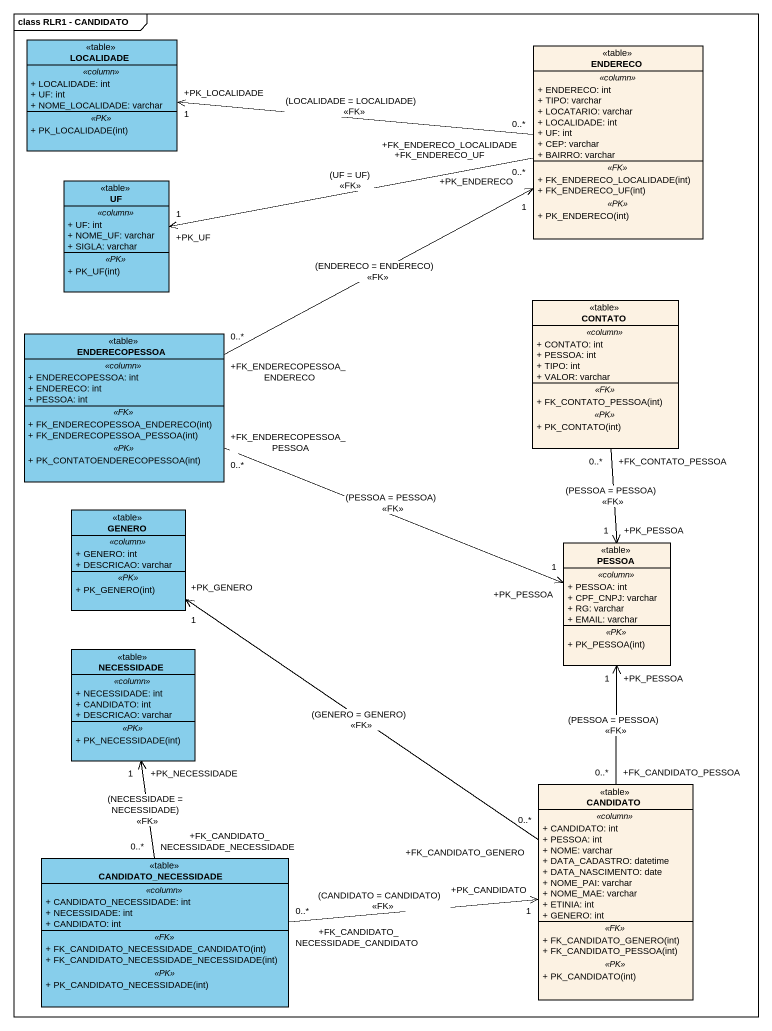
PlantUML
@startuml
mainframe class RLR1 - CANDIDATO
hide circle
hide empty members
skinparam classAttributeIconSize 0
class LOCALIDADE <<table>> #87CEEB {
  .. <<column>> ..
  + LOCALIDADE: int
  + UF: int
  + NOME_LOCALIDADE: varchar
  .. <<PK>> ..
  + PK_LOCALIDADE(int)
}
class ENDERECO <<table>> {
  .. <<column>> ..
  + ENDERECO: int
  + TIPO: varchar
  + LOCATARIO: varchar
  + LOCALIDADE: int
  + UF: int
  + CEP: varchar
  + BAIRRO: varchar
  .. <<FK>> ..
  + FK_ENDERECO_LOCALIDADE(int)
  + FK_ENDERECO_UF(int)
  .. <<PK>> ..
  + PK_ENDERECO(int)
}
class UF <<table>> #87CEEB {
  .. <<column>> ..
  + UF: int
  + NOME_UF: varchar
  + SIGLA: varchar
  .. <<PK>> ..
  + PK_UF(int)
}
class CONTATO <<table>> {
  .. <<column>> ..
  + CONTATO: int
  + PESSOA: int
  + TIPO: int
  + VALOR: varchar
  .. <<FK>> ..
  + FK_CONTATO_PESSOA(int)
  .. <<PK>> ..
  + PK_CONTATO(int)
}
class ENDERECOPESSOA <<table>> #87CEEB {
  .. <<column>> ..
  + ENDERECOPESSOA: int
  + ENDERECO: int
  + PESSOA: int
  .. <<FK>> ..
  + FK_ENDERECOPESSOA_ENDERECO(int)
  + FK_ENDERECOPESSOA_PESSOA(int)
  .. <<PK>> ..
  + PK_CONTATOENDERECOPESSOA(int)
}
class GENERO <<table>> #87CEEB {
  .. <<column>> ..
  + GENERO: int
  + DESCRICAO: varchar
  .. <<PK>> ..
  + PK_GENERO(int)
}
class PESSOA <<table>> {
  .. <<column>> ..
  + PESSOA: int
  + CPF_CNPJ: varchar
  + RG: varchar
  + EMAIL: varchar
  .. <<PK>> ..
  + PK_PESSOA(int)
}
class NECESSIDADE <<table>> #87CEEB {
  .. <<column>> ..
  + NECESSIDADE: int
  + CANDIDATO: int
  + DESCRICAO: varchar
  .. <<PK>> ..
  + PK_NECESSIDADE(int)
}
class CANDIDATO <<table>> {
  .. <<column>> ..
  + CANDIDATO: int
  + PESSOA: int
  + NOME: varchar
  + DATA_CADASTRO: datetime
  + DATA_NASCIMENTO: date
  + NOME_PAI: varchar
  + NOME_MAE: varchar
  + ETINIA: int
  + GENERO: int
  .. <<FK>> ..
  + FK_CANDIDATO_GENERO(int)
  + FK_CANDIDATO_PESSOA(int)
  .. <<PK>> ..
  + PK_CANDIDATO(int)
}
class CANDIDATO_NECESSIDADE <<table>> #87CEEB {
  .. <<column>> ..
  + CANDIDATO_NECESSIDADE: int
  + NECESSIDADE: int
  + CANDIDATO: int
  .. <<FK>> ..
  + FK_CANDIDATO_NECESSIDADE_CANDIDATO(int)
  + FK_CANDIDATO_NECESSIDADE_NECESSIDADE(int)
  .. <<PK>> ..
  + PK_CANDIDATO_NECESSIDADE(int)
}
ENDERECO "+FK_ENDERECO_LOCALIDADE\n0..*" -left-> "+PK_LOCALIDADE\n1" LOCALIDADE : (LOCALIDADE = LOCALIDADE)\n<<FK>>
ENDERECO "+FK_ENDERECO_UF\n0..*" -left-> "+PK_UF\n1" UF : (UF = UF)\n<<FK>>
CONTATO "+FK_CONTATO_PESSOA\n0..*" --> "+PK_PESSOA\n1" PESSOA : (PESSOA = PESSOA)\n<<FK>>
ENDERECOPESSOA "+FK_ENDERECOPESSOA_ENDERECO\n0..*" -right-> "+PK_ENDERECO\n1" ENDERECO : (ENDERECO = ENDERECO)\n<<FK>>
ENDERECOPESSOA "+FK_ENDERECOPESSOA_PESSOA\n0..*" -right-> "+PK_PESSOA\n1" PESSOA : (PESSOA = PESSOA)\n<<FK>>
CANDIDATO "+FK_CANDIDATO_GENERO\n0..*" -up-> "+PK_GENERO\n1" GENERO : (GENERO = GENERO)\n<<FK>>
CANDIDATO "+FK_CANDIDATO_PESSOA\n0..*" -up-> "+PK_PESSOA\n1" PESSOA : (PESSOA = PESSOA)\n<<FK>>
CANDIDATO_NECESSIDADE "+FK_CANDIDATO_NECESSIDADE_NECESSIDADE\n0..*" -up-> "+PK_NECESSIDADE\n1" NECESSIDADE : (NECESSIDADE = NECESSIDADE)\n<<FK>>
CANDIDATO_NECESSIDADE "+FK_CANDIDATO_NECESSIDADE_CANDIDATO\n0..*" -right-> "+PK_CANDIDATO\n1" CANDIDATO : (CANDIDATO = CANDIDATO)\n<<FK>>
@enduml
